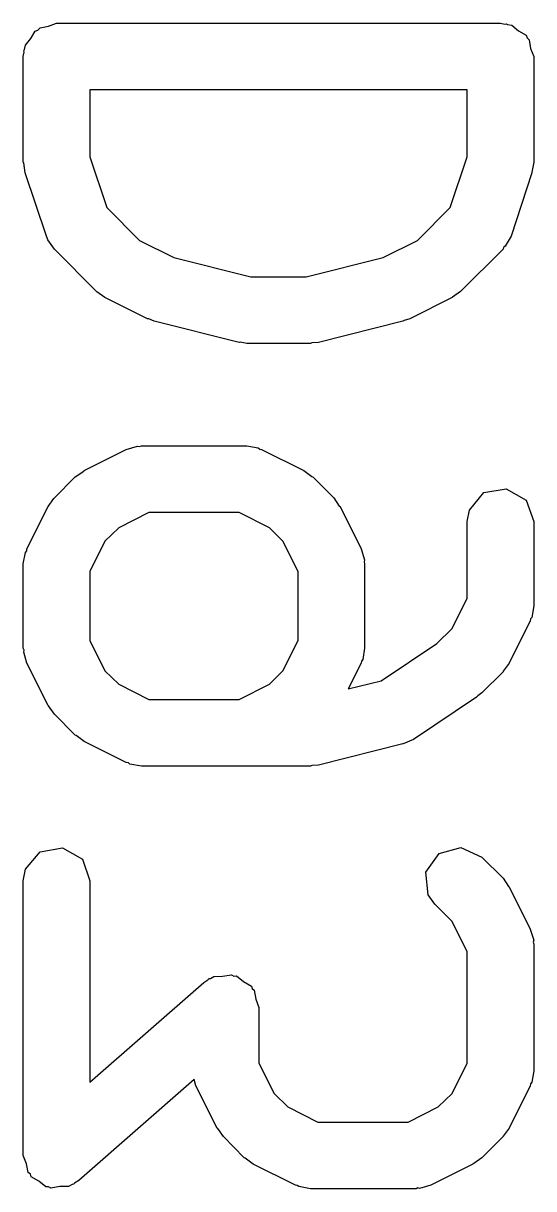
# Model space of a CAD drawing. Extents: x 43 to 429, y -149 to -20.
# Drawn here: x 408.571 to 409.721, y -67.218 to -64.592 of the extents above; entities that cross this region are included whole.
import ezdxf

# ---------------------------------------------------------------- set-up
doc = ezdxf.new("R2010")
doc.units = 0
doc.layers.add('BLACK', color=7, linetype='CONTINUOUS')

msp = doc.modelspace()

# ---------------------------------------------------------------- linework, layer by layer
at = {"layer": 'BLACK', "linetype": 'CONTINUOUS'}
for p, q in [((408.604, -64.6072), (408.609, -64.602)), ((408.609, -64.602), (408.628, -64.5986)), ((408.628, -64.5986), (408.646, -64.592)), ((408.646, -64.592), (409.646, -64.592)), ((409.646, -64.592), (409.656, -64.5937)), ((409.656, -64.5937), (409.659, -64.5931)), ((409.659, -64.5931), (409.662, -64.5948)), ((409.662, -64.5948), (409.672, -64.5965)), ((409.672, -64.5965), (409.687, -64.609)), ((408.576, -64.6413), (408.588, -64.6264)), ((408.588, -64.6264), (408.598, -64.6095)), ((408.598, -64.6095), (408.604, -64.6072)), ((409.687, -64.609), (409.704, -64.6188)), ((409.704, -64.6188), (409.706, -64.6251)), ((409.706, -64.6251), (409.711, -64.6295)), ((409.711, -64.6295), (409.714, -64.6487)), ((408.572, -64.6539), (408.574, -64.6511)), ((408.573, -64.6572), (408.572, -64.6539)), ((408.574, -64.6511), (408.576, -64.6413)), ((409.714, -64.6487), (409.721, -64.667)), ((408.571, -64.667), (408.573, -64.6572)), ((408.571, -64.9051), (408.571, -64.667)), ((409.721, -64.667), (409.721, -64.9051)), ((408.721, -64.742), (408.721, -64.8929)), ((409.571, -64.742), (408.721, -64.742)), ((409.571, -64.8929), (409.571, -64.742)), ((408.721, -64.8929), (408.759, -65.0074)), ((409.533, -65.0074), (409.571, -64.8929)), ((408.572, -64.9066), (408.571, -64.9051)), ((408.575, -64.9288), (408.572, -64.9066)), ((409.721, -64.9051), (409.717, -64.9271)), ((408.623, -65.0716), (408.575, -64.9288)), ((409.717, -64.9288), (409.67, -65.0716)), ((409.717, -64.9271), (409.717, -64.9288)), ((408.759, -65.0074), (408.833, -65.0815)), ((409.459, -65.0815), (409.533, -65.0074)), ((408.625, -65.0751), (408.623, -65.0716)), ((408.626, -65.0796), (408.625, -65.0751)), ((409.67, -65.0716), (409.657, -65.0945)), ((408.641, -65.1009), (408.626, -65.0796)), ((408.736, -65.1962), (408.641, -65.1009)), ((408.833, -65.0815), (408.91, -65.12)), ((409.382, -65.12), (409.459, -65.0815)), ((409.652, -65.1009), (409.556, -65.1962)), ((409.653, -65.0969), (409.652, -65.1009)), ((409.657, -65.0945), (409.653, -65.0969)), ((408.91, -65.12), (409.084, -65.1634)), ((409.208, -65.1634), (409.382, -65.12)), ((409.084, -65.1634), (409.208, -65.1634)), ((408.737, -65.1969), (408.736, -65.1962)), ((408.755, -65.2102), (408.737, -65.1969)), ((409.556, -65.1962), (409.538, -65.209)), ((408.851, -65.2579), (408.755, -65.2102)), ((409.537, -65.2102), (409.442, -65.2579)), ((409.538, -65.209), (409.537, -65.2102)), ((408.854, -65.2583), (408.851, -65.2579)), ((408.866, -65.2635), (408.854, -65.2583)), ((409.442, -65.2579), (409.429, -65.2615)), ((409.057, -65.3112), (408.866, -65.2635)), ((409.426, -65.2635), (409.236, -65.3112)), ((409.429, -65.2615), (409.426, -65.2635)), ((409.06, -65.3108), (409.057, -65.3112)), ((409.075, -65.3134), (409.06, -65.3108)), ((409.218, -65.3134), (409.075, -65.3134)), ((409.221, -65.3122), (409.218, -65.3134)), ((409.236, -65.3112), (409.221, -65.3122)), ((408.803, -65.5523), (408.828, -65.5448)), ((408.828, -65.5448), (408.832, -65.5459)), ((408.832, -65.5459), (408.837, -65.5443)), ((408.837, -65.5443), (409.075, -65.5443)), ((409.075, -65.5443), (409.1, -65.5489)), ((409.1, -65.5489), (409.104, -65.5517)), ((408.708, -65.5999), (408.803, -65.5523)), ((409.104, -65.5517), (409.108, -65.5523)), ((409.108, -65.5523), (409.203, -65.5999)), ((408.688, -65.6139), (408.707, -65.6011)), ((408.707, -65.6011), (408.708, -65.5999)), ((409.203, -65.5999), (409.221, -65.6132)), ((408.641, -65.6615), (408.688, -65.6139)), ((409.221, -65.6132), (409.223, -65.6139)), ((409.223, -65.6139), (409.271, -65.6615)), ((409.576, -65.6889), (409.609, -65.6496)), ((409.609, -65.6496), (409.659, -65.6407)), ((409.659, -65.6407), (409.704, -65.6664)), ((408.579, -65.7763), (408.627, -65.681)), ((408.627, -65.681), (408.64, -65.663)), ((408.64, -65.663), (408.641, -65.6615)), ((409.271, -65.6615), (409.283, -65.6799)), ((409.283, -65.6799), (409.285, -65.681)), ((409.285, -65.681), (409.332, -65.7763)), ((409.704, -65.6664), (409.721, -65.7146)), ((408.854, -65.6943), (408.786, -65.7286)), ((409.057, -65.6943), (408.854, -65.6943)), ((409.126, -65.7286), (409.057, -65.6943)), ((409.571, -65.7146), (409.576, -65.6889)), ((408.786, -65.7286), (408.755, -65.759)), ((409.156, -65.759), (409.126, -65.7286)), ((409.571, -65.8874), (409.571, -65.7146)), ((409.721, -65.7146), (409.721, -65.9051)), ((408.755, -65.759), (408.721, -65.8275)), ((409.19, -65.8275), (409.156, -65.759)), ((408.571, -65.8098), (408.576, -65.7842)), ((408.576, -65.7842), (408.579, -65.7807)), ((408.579, -65.7807), (408.579, -65.7763)), ((409.332, -65.7763), (409.34, -65.8012)), ((408.571, -66.0003), (408.571, -65.8098)), ((409.34, -65.8012), (409.339, -65.8056)), ((409.339, -65.8056), (409.34, -65.8098)), ((409.34, -65.8098), (409.34, -66.0003)), ((408.721, -65.8275), (408.721, -65.9826)), ((409.19, -65.9826), (409.19, -65.8275)), ((409.537, -65.9559), (409.571, -65.8874)), ((409.721, -65.9051), (409.717, -65.9307)), ((409.713, -65.9386), (409.666, -66.0338)), ((409.714, -65.9341), (409.713, -65.9386)), ((409.717, -65.9307), (409.714, -65.9341)), ((409.503, -65.9896), (409.537, -65.9559)), ((408.721, -65.9826), (408.755, -66.0511)), ((409.156, -66.0511), (409.19, -65.9826)), ((409.377, -66.0735), (409.503, -65.9896)), ((408.573, -66.0045), (408.571, -66.0003)), ((408.572, -66.0089), (408.573, -66.0045)), ((408.579, -66.0338), (408.572, -66.0089)), ((409.34, -66.0003), (409.336, -66.0259)), ((408.627, -66.1291), (408.579, -66.0338)), ((409.332, -66.0338), (409.303, -66.0921)), ((409.333, -66.0294), (409.332, -66.0338)), ((409.336, -66.0259), (409.333, -66.0294)), ((409.666, -66.0338), (409.652, -66.0518)), ((408.755, -66.0511), (408.786, -66.0815)), ((409.126, -66.0815), (409.156, -66.0511)), ((409.303, -66.0921), (409.377, -66.0735)), ((409.652, -66.0533), (409.604, -66.1009)), ((409.652, -66.0518), (409.652, -66.0533)), ((408.786, -66.0815), (408.854, -66.1158)), ((409.057, -66.1158), (409.126, -66.0815)), ((409.604, -66.1009), (409.595, -66.1075)), ((408.854, -66.1158), (409.057, -66.1158)), ((409.592, -66.1103), (409.45, -66.2056)), ((409.595, -66.1075), (409.592, -66.1103)), ((408.628, -66.1302), (408.627, -66.1291)), ((408.641, -66.1486), (408.628, -66.1302)), ((408.688, -66.1962), (408.641, -66.1486)), ((408.69, -66.1969), (408.688, -66.1962)), ((408.708, -66.2102), (408.69, -66.1969)), ((409.45, -66.2056), (409.427, -66.2157)), ((408.803, -66.2579), (408.708, -66.2102)), ((409.426, -66.2159), (409.236, -66.2635)), ((409.427, -66.2157), (409.426, -66.2159)), ((408.808, -66.2584), (408.803, -66.2579)), ((408.811, -66.2613), (408.808, -66.2584)), ((408.837, -66.2658), (408.811, -66.2613)), ((409.218, -66.2658), (408.837, -66.2658)), ((409.221, -66.2646), (409.218, -66.2658)), ((409.236, -66.2635), (409.221, -66.2646)), ((408.576, -66.4985), (408.609, -66.4592)), ((408.609, -66.4592), (408.659, -66.4502)), ((408.659, -66.4502), (408.704, -66.4759)), ((409.478, -66.5047), (409.508, -66.4627)), ((409.508, -66.4627), (409.557, -66.4494)), ((409.557, -66.4494), (409.604, -66.4711)), ((408.704, -66.4759), (408.721, -66.5241)), ((409.604, -66.4711), (409.652, -66.5187)), ((408.571, -66.5241), (408.576, -66.4985)), ((409.483, -66.5558), (409.478, -66.5047)), ((409.652, -66.5187), (409.664, -66.5371)), ((408.571, -67.1432), (408.571, -66.5241)), ((408.721, -66.5241), (408.721, -66.9779)), ((409.664, -66.5371), (409.666, -66.5382)), ((409.666, -66.5382), (409.713, -66.6334)), ((409.498, -66.5771), (409.483, -66.5558)), ((409.537, -66.6162), (409.498, -66.5771)), ((409.571, -66.6847), (409.537, -66.6162)), ((409.713, -66.6334), (409.721, -66.6584)), ((409.721, -66.6584), (409.72, -66.6628)), ((409.72, -66.6628), (409.721, -66.667)), ((409.721, -66.667), (409.721, -66.9527)), ((409.571, -66.935), (409.571, -66.6847)), ((408.721, -66.9779), (408.978, -66.7534)), ((408.978, -66.7534), (408.987, -66.7475)), ((408.987, -66.7475), (408.99, -66.7449)), ((408.99, -66.7449), (408.993, -66.7443)), ((408.993, -66.7443), (409, -66.7399)), ((409, -66.7399), (409.02, -66.7395)), ((409.02, -66.7395), (409.04, -66.736)), ((409.04, -66.736), (409.045, -66.739)), ((409.045, -66.739), (409.051, -66.7388)), ((409.051, -66.7388), (409.067, -66.7515)), ((409.067, -66.7515), (409.085, -66.7616)), ((409.085, -66.7616), (409.087, -66.7672)), ((409.087, -66.7672), (409.091, -66.771)), ((409.091, -66.771), (409.095, -66.7908)), ((409.095, -66.7908), (409.102, -66.8098)), ((409.102, -66.8098), (409.102, -66.935)), ((409.102, -66.935), (409.136, -67.0035)), ((409.537, -67.0035), (409.571, -66.935)), ((409.721, -66.9527), (409.717, -66.9783)), ((408.956, -66.9719), (408.696, -67.1996)), ((408.96, -66.9862), (408.956, -66.9719)), ((409.008, -67.0815), (408.96, -66.9862)), ((409.713, -66.9862), (409.666, -67.0815)), ((409.714, -66.9818), (409.713, -66.9862)), ((409.717, -66.9783), (409.714, -66.9818)), ((409.136, -67.0035), (409.167, -67.0339)), ((409.506, -67.0339), (409.537, -67.0035)), ((409.167, -67.0339), (409.235, -67.0682)), ((409.438, -67.0682), (409.506, -67.0339)), ((409.235, -67.0682), (409.438, -67.0682)), ((409.009, -67.0826), (409.008, -67.0815)), ((409.022, -67.1009), (409.009, -67.0826)), ((409.666, -67.0815), (409.652, -67.0995)), ((409.069, -67.1486), (409.022, -67.1009)), ((409.652, -67.1009), (409.604, -67.1486)), ((409.652, -67.0995), (409.652, -67.1009)), ((408.578, -67.1622), (408.571, -67.1432)), ((409.071, -67.1493), (409.069, -67.1486)), ((409.089, -67.1626), (409.071, -67.1493)), ((409.604, -67.1486), (409.586, -67.1614)), ((408.582, -67.182), (408.578, -67.1622)), ((409.184, -67.2102), (409.089, -67.1626)), ((409.584, -67.1626), (409.489, -67.2102)), ((409.586, -67.1614), (409.584, -67.1626)), ((408.587, -67.1857), (408.582, -67.182)), ((408.589, -67.1914), (408.587, -67.1857)), ((408.606, -67.2015), (408.589, -67.1914)), ((408.622, -67.2141), (408.606, -67.2015)), ((408.696, -67.1996), (408.686, -67.2054)), ((408.628, -67.214), (408.622, -67.2141)), ((408.633, -67.217), (408.628, -67.214)), ((408.653, -67.2135), (408.633, -67.217)), ((408.673, -67.2131), (408.653, -67.2135)), ((408.681, -67.2086), (408.673, -67.2131)), ((408.684, -67.2081), (408.681, -67.2086)), ((408.686, -67.2054), (408.684, -67.2081)), ((409.188, -67.2107), (409.184, -67.2102)), ((409.192, -67.2136), (409.188, -67.2107)), ((409.218, -67.2182), (409.192, -67.2136)), ((409.456, -67.2182), (409.218, -67.2182)), ((409.46, -67.2166), (409.456, -67.2182)), ((409.464, -67.2177), (409.46, -67.2166)), ((409.489, -67.2102), (409.464, -67.2177))]:
    msp.add_line(p, q, dxfattribs=at)

doc.saveas('drawing.dxf')
